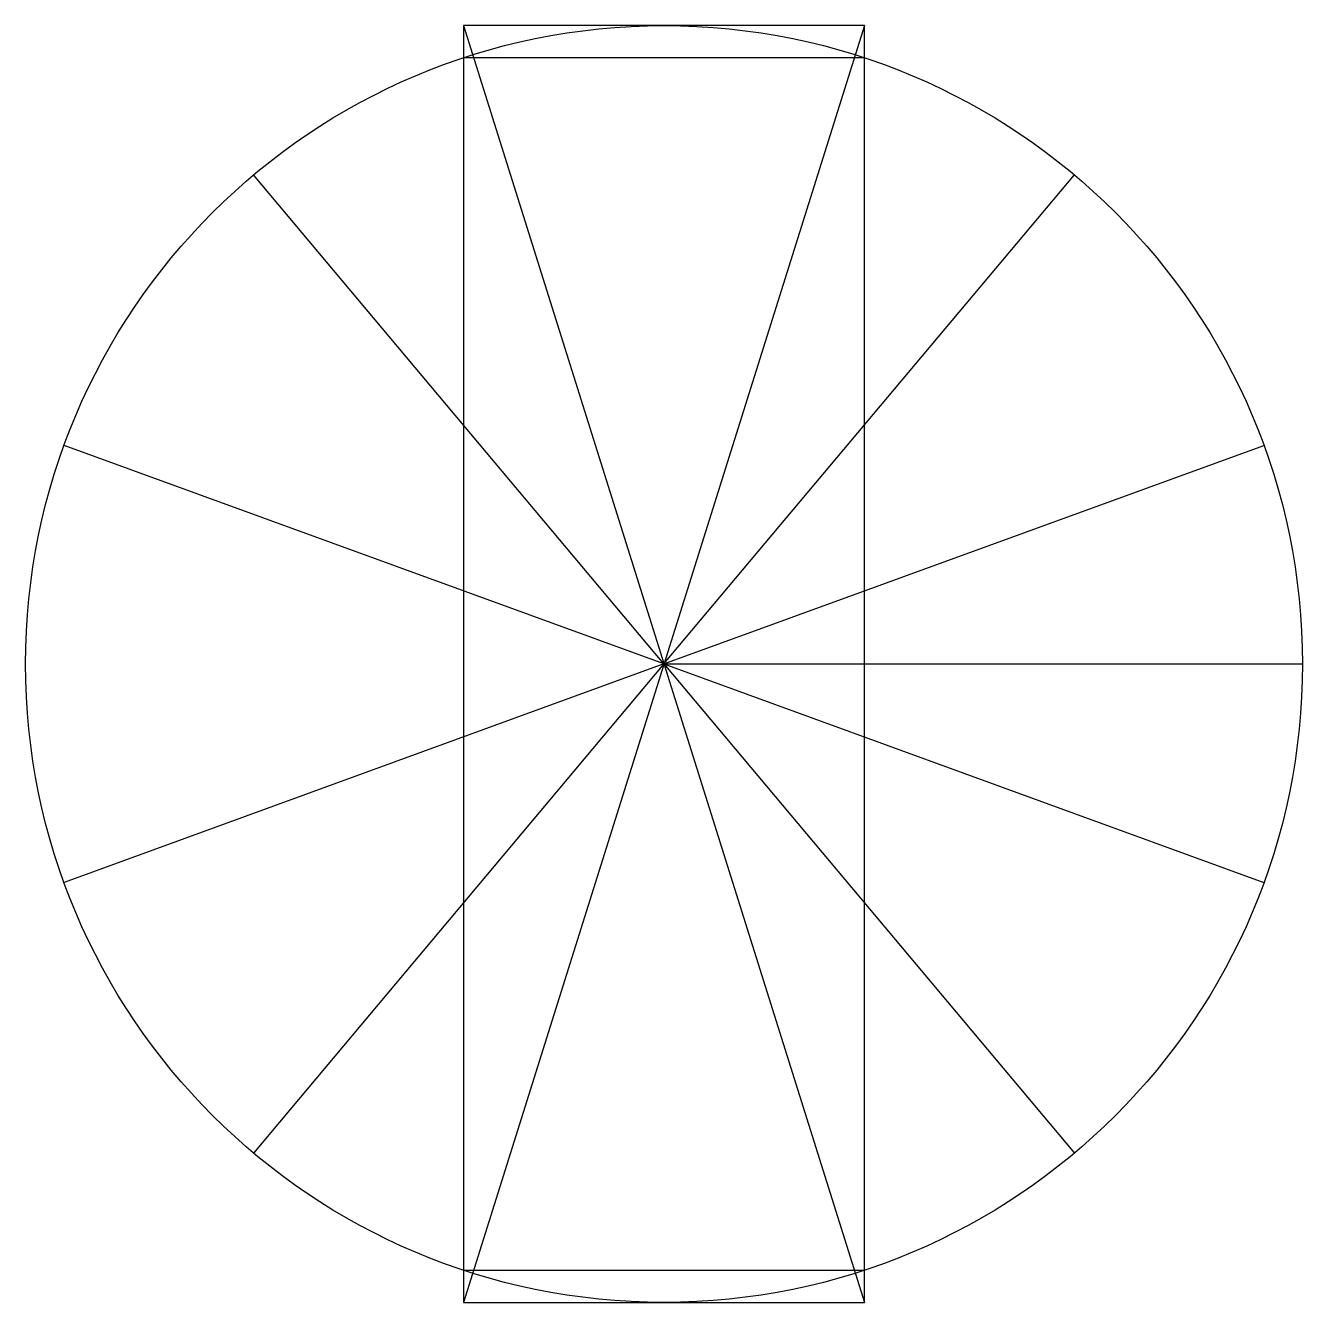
# Model space of a CAD drawing. Header units: millimetres. Extents: x -35 to 35, y -35 to 35.
import ezdxf

# ---------------------------------------------------------------- set-up
doc = ezdxf.new("R2010")
doc.units = ezdxf.units.MM
doc.layers.get('0').update_dxf_attribs({"linetype": 'CONTINUOUS'})

msp = doc.modelspace()

# ---------------------------------------------------------------- linework, layer by layer
for p, q in [((11, 35), (-11, 35)), ((-11, 35), (-11, -35)), ((11, 35), (-11, -35)), ((-11, 35), (11, -35)), ((11, -35), (11, 35)), ((11, 33.226), (-11, 33.226)), ((0, 0), (-22.498, 26.812)), ((0, 0), (22.498, 26.812)), ((0, 0), (-32.889, 11.971)), ((0, 0), (32.889, 11.971)), ((0, 0), (-32.889, -11.971)), ((0, 0), (-22.498, -26.812)), ((0, 0), (35, 0)), ((0, 0), (35, 0)), ((0, 0), (32.889, -11.971)), ((0, 0), (35, 0)), ((0, 0), (22.498, -26.812)), ((0, 0), (35, 0)), ((0, 0), (35, 0)), ((0, 0), (35, 0)), ((0, 0), (35, 0)), ((0, 0), (35, 0)), ((-11, -33.226), (11, -33.226)), ((-11, -35), (11, -35))]:
    msp.add_line(p, q)
msp.add_circle((0, 0), 35)

doc.saveas('drawing.dxf')
